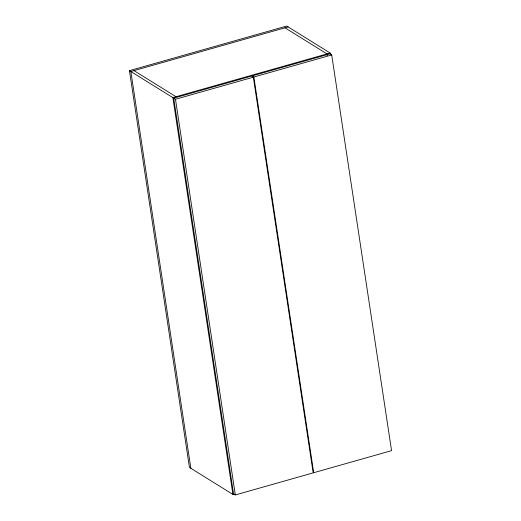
<?xml version="1.0" encoding="UTF-8"?>
<svg xmlns="http://www.w3.org/2000/svg" width="521" height="521" viewBox="0 0 521 521"><rect width="100%" height="100%" fill="white"/><g stroke="black" fill="none" stroke-linecap="round" stroke-linejoin="round"><path stroke-width="0.78" d="M232.913 494.416L189.449 467.428L129.442 70.648L286.719 26.05L330.184 53.038L172.861 97.609L232.913 494.416L234.17 494.058M288.12 26.916L130.843 71.52L190.849 468.294M173.701 98.15L251.552 76.073L253.336 77.18L313.18 472.873L235.329 494.95L233.545 493.843L173.701 98.15L175.486 99.257L253.336 77.18M253.864 77.03L331.714 54.952L391.558 450.645L313.701 472.723L253.864 77.03L252.073 75.923L329.93 53.845L331.714 54.952M284.974 27.808L327.038 53.93L327.234 55.233M133.988 70.628L176.052 96.75M129.442 70.648L172.907 97.642M330.138 53.012L330.425 54.653M326.993 53.904L327.188 55.2M175.486 99.257L235.329 494.95"/></g></svg>
